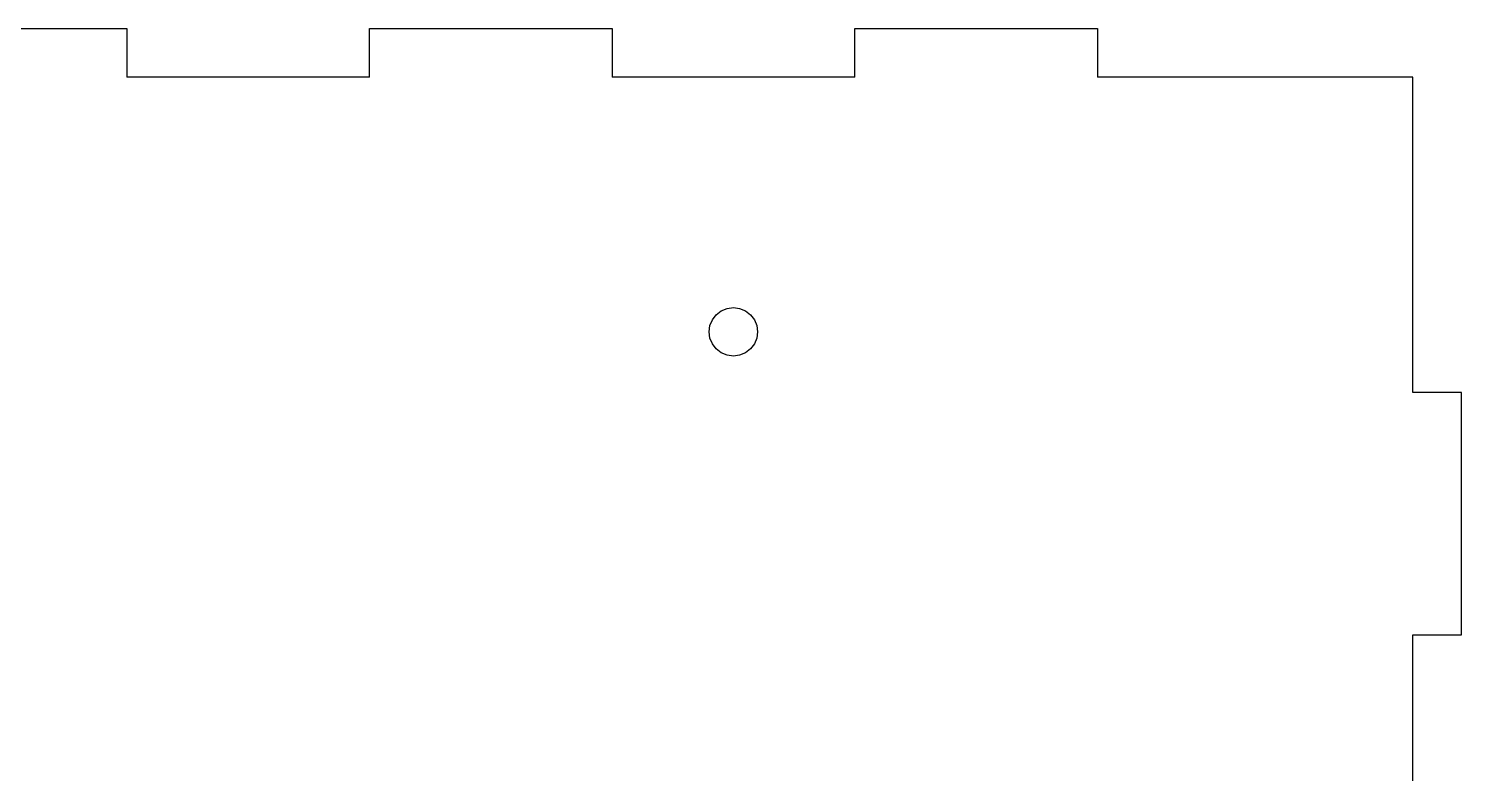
# Model space of a CAD drawing. Header units: metres. Extents: x 300 to 1036, y 0 to 304.
# Drawn here: x 585.9 to 704, y 242.6 to 304 of the extents above; entities that cross this region are included whole.
import ezdxf

# ---------------------------------------------------------------- set-up
doc = ezdxf.new("R2010")
doc.units = ezdxf.units.M

msp = doc.modelspace()

# ---------------------------------------------------------------- linework, layer by layer
at = {"layer": 'GROUP4'}
for p, q in [((574, 304), (594, 304)), ((594, 304), (594, 300)), ((614, 304), (634, 304)), ((614, 300), (614, 304)), ((634, 304), (634, 300)), ((654, 304), (674, 304)), ((654, 300), (654, 304)), ((674, 304), (674, 300)), ((614, 300), (594, 300)), ((654, 300), (634, 300)), ((700, 300), (674, 300)), ((700, 299), (700, 300)), ((700, 274), (700, 299)), ((642.07, 279.52), (642.27, 280)), ((642.27, 280), (642.59, 280.41)), ((642.59, 280.41), (643, 280.73)), ((643, 280.73), (643.48, 280.93)), ((643.48, 280.93), (644, 281)), ((644, 281), (644.52, 280.93)), ((644.52, 280.93), (645, 280.73)), ((645, 280.73), (645.41, 280.41)), ((645.41, 280.41), (645.73, 280)), ((645.73, 280), (645.93, 279.52)), ((642, 279), (642.07, 279.52)), ((642.07, 278.48), (642, 279)), ((645.93, 279.52), (646, 279)), ((646, 279), (645.93, 278.48)), ((642.27, 278), (642.07, 278.48)), ((642.59, 277.59), (642.27, 278)), ((643, 277.27), (642.59, 277.59)), ((645.41, 277.59), (645, 277.27)), ((645.73, 278), (645.41, 277.59)), ((645.93, 278.48), (645.73, 278)), ((643.48, 277.07), (643, 277.27)), ((644, 277), (643.48, 277.07)), ((644.52, 277.07), (644, 277)), ((645, 277.27), (644.52, 277.07)), ((704, 274), (700, 274)), ((704, 254), (704, 274)), ((700, 234), (700, 254)), ((700, 254), (704, 254))]:
    msp.add_line(p, q, dxfattribs=at)

doc.saveas('drawing.dxf')
